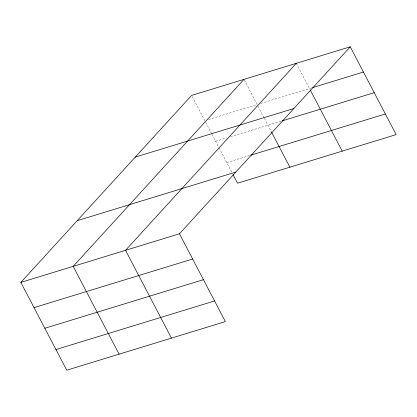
<?xml version="1.0" encoding="UTF-8"?>
<svg xmlns="http://www.w3.org/2000/svg" width="417" height="417" viewBox="0 0 417 417"><rect width="100%" height="100%" fill="white"/><g stroke="black" fill="none" stroke-linecap="round" stroke-linejoin="round"><path stroke-width="0.31" stroke-dasharray="2.08 1.56" d="M208.516 119.497L257.164 104.589L243.971 79.36M260.86 103.458L311.984 87.789M215.615 141.28L226.702 137.881M230.398 136.75L280.891 121.279M226.739 162.557L249.522 155.572M296.315 63.321L310.107 89.697M258.06 106.309L264.06 117.782M264.362 118.355L271.566 132.142M192.232 96.546L204.82 120.628M205.722 122.348L211.716 133.821M212.018 134.394L218.623 147.029M218.925 147.602L231.836 172.31"/><path stroke-width="0.63" d="M350.244 46.798L179.466 233.791L225.368 321.601L66.756 370.202L20.85 282.392L191.632 95.399L350.244 46.798L396.15 134.608L237.534 183.209L233.035 174.603M243.971 79.36L73.194 266.354L119.095 354.163M296.315 63.321L125.538 250.315L171.439 338.124M312.604 87.601L363.436 72.026M135.275 157.105L293.886 108.509M282.121 120.899L374.231 92.678M250.758 155.197L385.355 113.956M77.208 220.687L235.824 172.085M20.85 282.392L179.466 233.791M34.038 307.621L192.654 259.02M44.838 328.273L203.449 279.671M55.961 349.55L214.573 300.949M310.404 90.27L342.221 151.131M271.566 132.142L289.878 167.17"/></g></svg>
